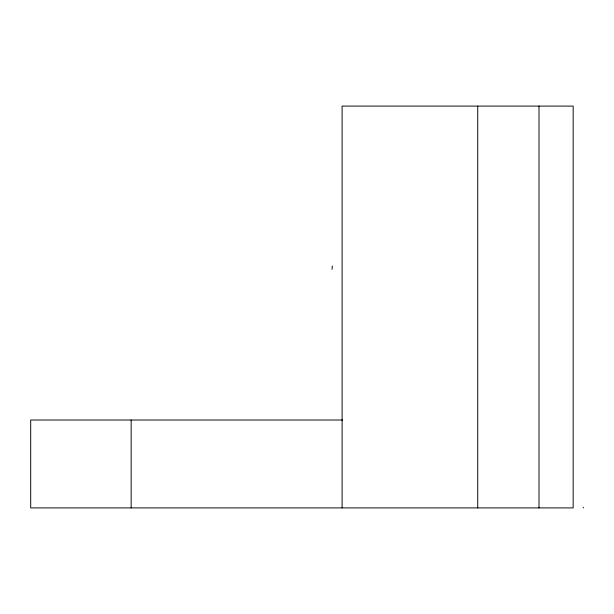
<?xml version="1.0" encoding="UTF-8"?>
<svg xmlns="http://www.w3.org/2000/svg" width="614" height="614" viewBox="0 0 614 614"><rect width="100%" height="100%" fill="white"/><g stroke="black" fill="none" stroke-linecap="round" stroke-linejoin="round"><path stroke-width="0.92" d="M332.067 269.331L332.274 265.977M342.612 420.014L30.7 420.014L30.7 507.908L573.161 507.908L573.161 106.092L342.113 106.092L342.113 507.908M583.208 507.156L583.3 507.908M539.008 106.092L539.008 507.908M477.73 106.092L477.73 507.908M131.158 420.014L131.158 507.908"/></g></svg>
